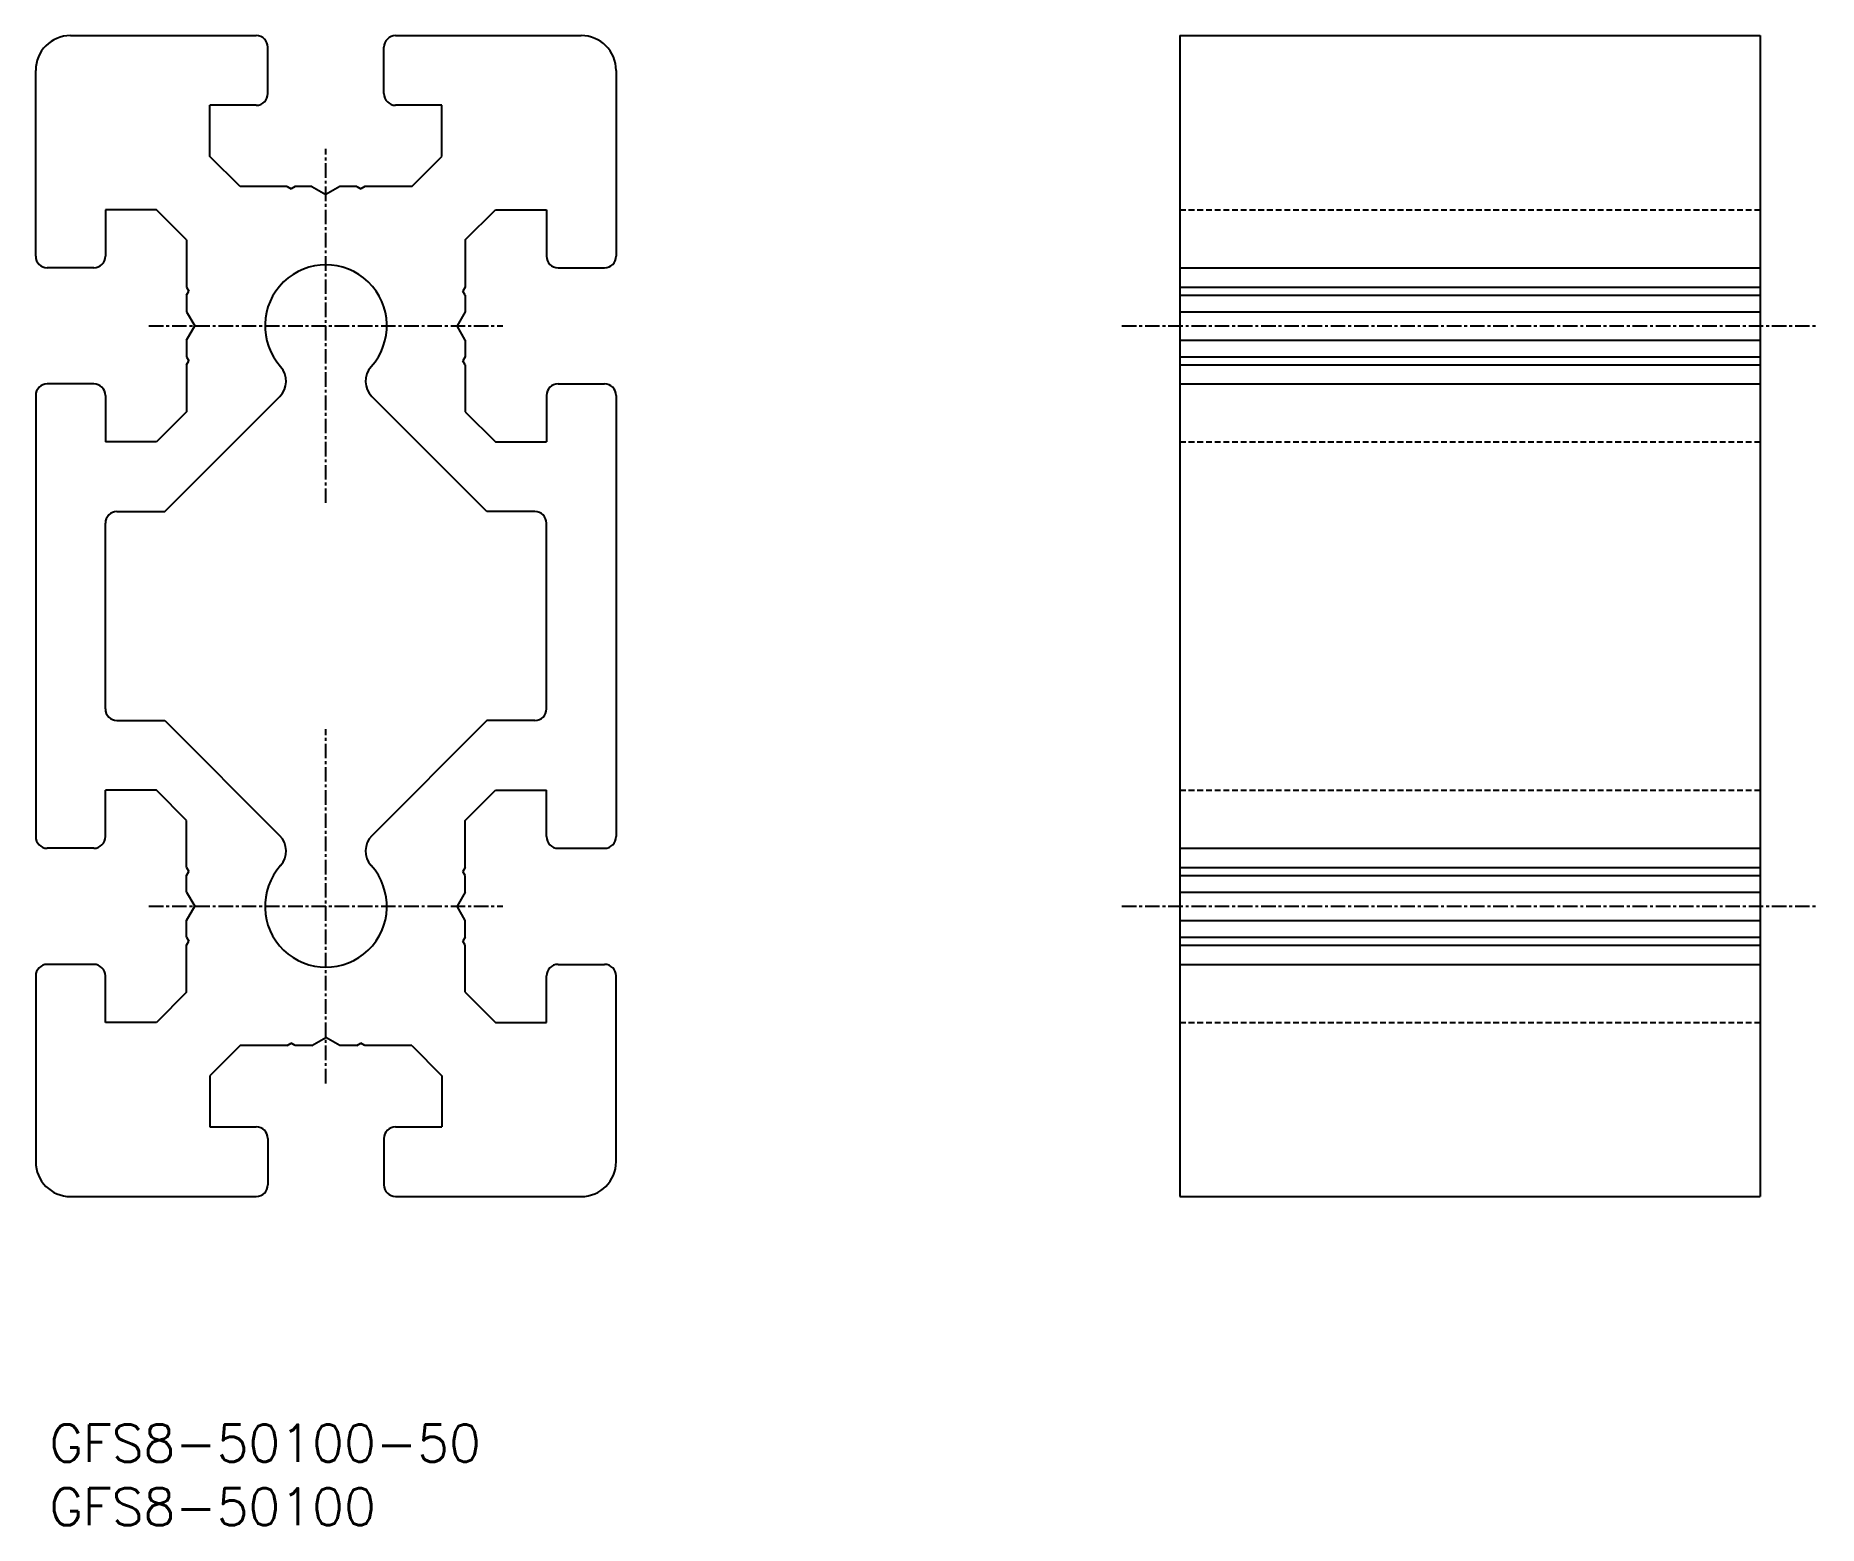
# Model space of a CAD drawing. Extents: x -1 to 152, y -5 to 123.
import ezdxf

# ---------------------------------------------------------------- set-up
doc = ezdxf.new("R2010")
doc.units = 0
doc.linetypes.add('CENTER', pattern=[2, 1.25, -0.25, 0.25, -0.25])
doc.linetypes.add('DASHED', pattern=[0.75, 0.5, -0.25])
doc.layers.get('0').update_dxf_attribs({"linetype": 'CONTINUOUS'})
doc.layers.add('CENTER', color=1, linetype='CENTER')
doc.styles.get("Standard").update_dxf_attribs({"font": 'txt.shx', "bigfont": 'extfont2.shx'})

msp = doc.modelspace()

# ---------------------------------------------------------------- linework, layer by layer
for p, q in [((1.81, 122.84), (17.81, 122.84)), ((18.81, 117.84), (18.81, 121.84)), ((28.81, 117.84), (28.81, 121.84)), ((29.81, 122.84), (45.81, 122.84)), ((97.38, 122.84), (147.38, 122.84)), ((97.38, 122.84), (97.38, 22.84)), ((147.38, 122.84), (147.38, 22.84)), ((-1.19, 103.84), (-1.19, 119.84)), ((48.81, 119.84), (48.81, 103.84)), ((13.81, 112.44), (13.81, 116.84)), ((17.81, 116.84), (13.81, 116.84)), ((33.81, 116.84), (29.81, 116.84)), ((33.81, 112.44), (33.81, 116.84)), ((16.41, 109.84), (13.81, 112.44)), ((31.21, 109.84), (33.81, 112.44)), ((20.46, 109.84), (16.41, 109.84)), ((20.46, 109.84), (20.81, 109.64)), ((21.15, 109.84), (20.81, 109.64)), ((22.59, 109.84), (21.15, 109.84)), ((22.59, 109.84), (23.81, 109.14)), ((25.02, 109.84), (23.81, 109.14)), ((26.46, 109.84), (25.02, 109.84)), ((26.46, 109.84), (26.81, 109.64)), ((27.15, 109.84), (26.81, 109.64)), ((31.21, 109.84), (27.15, 109.84)), ((9.21, 107.84), (4.81, 107.84)), ((4.81, 107.84), (4.81, 103.84)), ((11.81, 105.24), (9.21, 107.84)), ((35.81, 105.24), (38.41, 107.84)), ((38.41, 107.84), (42.81, 107.84)), ((42.81, 107.84), (42.81, 103.84)), ((11.81, 105.24), (11.81, 101.18)), ((35.81, 105.24), (35.81, 101.18)), ((3.81, 102.84), (-0.19, 102.84)), ((43.81, 102.84), (47.81, 102.84)), ((97.38, 102.84), (147.38, 102.84)), ((11.81, 101.18), (12.01, 100.84)), ((11.81, 100.49), (12.01, 100.84)), ((11.81, 100.49), (11.81, 99.05)), ((35.81, 101.18), (35.61, 100.84)), ((35.81, 100.49), (35.61, 100.84)), ((35.81, 100.49), (35.81, 99.05)), ((97.38, 101.18), (147.38, 101.18)), ((97.38, 100.49), (147.38, 100.49)), ((11.81, 99.05), (12.51, 97.84)), ((35.81, 99.05), (35.11, 97.84)), ((97.38, 99.05), (147.38, 99.05)), ((11.81, 96.62), (12.51, 97.84)), ((35.81, 96.62), (35.11, 97.84)), ((11.81, 96.62), (11.81, 95.18)), ((35.81, 96.62), (35.81, 95.18)), ((97.38, 96.62), (147.38, 96.62)), ((11.81, 95.18), (12.01, 94.84)), ((11.81, 94.49), (12.01, 94.84)), ((11.81, 94.49), (11.81, 90.44)), ((35.81, 95.18), (35.61, 94.84)), ((35.81, 94.49), (35.61, 94.84)), ((35.81, 94.49), (35.81, 90.44)), ((97.38, 95.18), (147.38, 95.18)), ((97.38, 94.49), (147.38, 94.49)), ((3.81, 92.84), (-0.19, 92.84)), ((43.81, 92.84), (47.81, 92.84)), ((97.38, 92.84), (147.38, 92.84)), ((-1.19, 91.84), (-1.19, 53.84)), ((4.81, 91.84), (4.81, 87.84)), ((9.93, 81.84), (19.84, 91.75)), ((37.68, 81.84), (27.77, 91.75)), ((42.81, 91.84), (42.81, 87.84)), ((48.81, 91.84), (48.81, 53.84)), ((11.81, 90.44), (9.21, 87.84)), ((35.81, 90.44), (38.41, 87.84)), ((9.21, 87.84), (4.81, 87.84)), ((38.41, 87.84), (42.81, 87.84)), ((5.81, 81.84), (9.93, 81.84)), ((41.81, 81.84), (37.68, 81.84)), ((4.81, 64.84), (4.81, 80.84)), ((42.81, 64.84), (42.81, 80.84)), ((5.81, 63.84), (9.93, 63.84)), ((9.93, 63.84), (19.84, 53.92)), ((37.68, 63.84), (27.77, 53.92)), ((41.81, 63.84), (37.68, 63.84)), ((9.21, 57.84), (4.81, 57.84)), ((4.81, 53.84), (4.81, 57.84)), ((11.81, 55.24), (9.21, 57.84)), ((35.81, 55.24), (38.41, 57.84)), ((38.41, 57.84), (42.81, 57.84)), ((42.81, 53.84), (42.81, 57.84)), ((11.81, 51.18), (11.81, 55.24)), ((35.81, 51.18), (35.81, 55.24)), ((3.81, 52.84), (-0.19, 52.84)), ((43.81, 52.84), (47.81, 52.84)), ((97.38, 52.84), (147.38, 52.84)), ((11.81, 51.18), (12.01, 50.84)), ((11.81, 50.49), (12.01, 50.84)), ((35.81, 51.18), (35.61, 50.84)), ((35.81, 50.49), (35.61, 50.84)), ((97.38, 51.18), (147.38, 51.18)), ((11.81, 49.05), (11.81, 50.49)), ((35.81, 49.05), (35.81, 50.49)), ((97.38, 50.49), (147.38, 50.49)), ((11.81, 49.05), (12.51, 47.84)), ((11.81, 46.62), (12.51, 47.84)), ((35.81, 49.05), (35.11, 47.84)), ((35.81, 46.62), (35.11, 47.84)), ((97.38, 49.05), (147.38, 49.05)), ((11.81, 45.18), (11.81, 46.62)), ((35.81, 45.18), (35.81, 46.62)), ((97.38, 46.62), (147.38, 46.62)), ((11.81, 45.18), (12.01, 44.84)), ((11.81, 44.49), (12.01, 44.84)), ((35.81, 45.18), (35.61, 44.84)), ((35.81, 44.49), (35.61, 44.84)), ((97.38, 45.18), (147.38, 45.18)), ((11.81, 40.44), (11.81, 44.49)), ((35.81, 40.44), (35.81, 44.49)), ((97.38, 44.49), (147.38, 44.49)), ((-1.19, 41.84), (-1.19, 25.84)), ((3.81, 42.84), (-0.19, 42.84)), ((4.81, 37.84), (4.81, 41.84)), ((42.81, 37.84), (42.81, 41.84)), ((43.81, 42.84), (47.81, 42.84)), ((48.81, 25.84), (48.81, 41.84)), ((97.38, 42.84), (147.38, 42.84)), ((11.81, 40.44), (9.21, 37.84)), ((35.81, 40.44), (38.41, 37.84)), ((9.21, 37.84), (4.81, 37.84)), ((38.41, 37.84), (42.81, 37.84)), ((16.41, 35.84), (13.81, 33.24)), ((20.46, 35.84), (16.41, 35.84)), ((20.46, 35.84), (20.81, 36.04)), ((21.15, 35.84), (20.81, 36.04)), ((22.59, 35.84), (21.15, 35.84)), ((22.59, 35.84), (23.81, 36.54)), ((25.02, 35.84), (23.81, 36.54)), ((26.46, 35.84), (25.02, 35.84)), ((26.46, 35.84), (26.81, 36.04)), ((27.15, 35.84), (26.81, 36.04)), ((31.21, 35.84), (27.15, 35.84)), ((31.21, 35.84), (33.81, 33.24)), ((13.81, 33.24), (13.81, 28.84)), ((33.81, 33.24), (33.81, 28.84)), ((13.81, 28.84), (17.81, 28.84)), ((18.81, 27.84), (18.81, 23.84)), ((28.81, 27.84), (28.81, 23.84)), ((29.81, 28.84), (33.81, 28.84)), ((1.81, 22.84), (17.81, 22.84)), ((29.81, 22.84), (45.81, 22.84)), ((97.38, 22.84), (147.38, 22.84))]:
    msp.add_line(p, q)
at = {"color": 3, "linetype": 'DASHED'}
for p, q in [((97.38, 107.84), (147.38, 107.84)), ((97.38, 87.84), (147.38, 87.84)), ((97.38, 57.84), (147.38, 57.84)), ((97.38, 37.84), (147.38, 37.84))]:
    msp.add_line(p, q, dxfattribs=at)
for centre, radius, start, end in [((1.81, 119.84), 3, 90, 180), ((17.81, 121.84), 1, 0, 90), ((29.81, 121.84), 1, 90, 180), ((45.81, 119.84), 3, 0, 90), ((17.81, 117.84), 1, 270, 0), ((29.81, 117.84), 1, 180, 270), ((-0.19, 103.84), 1, 180, 270), ((3.81, 103.84), 1, 270, 0), ((23.81, 97.84), 5.25, 317.9904, 222.0096), ((43.81, 103.84), 1, 180, 270), ((47.81, 103.84), 1, 270, 0), ((18.51, 93.07), 1.87, 315, 42.0096), ((29.1, 93.07), 1.87, 137.9904, 225), ((-0.19, 91.84), 1, 90, 180), ((3.81, 91.84), 1, 0, 90), ((43.81, 91.84), 1, 90, 180), ((47.81, 91.84), 1, 0, 90), ((5.81, 80.84), 1, 90, 180), ((41.81, 80.84), 1, 0, 90), ((5.81, 64.84), 1, 180, 270), ((41.81, 64.84), 1, 270, 0), ((-0.19, 53.84), 1, 180, 270), ((3.81, 53.84), 1, 270, 0), ((18.51, 52.6), 1.87, 317.9904, 45), ((29.1, 52.6), 1.87, 135, 222.0096), ((43.81, 53.84), 1, 180, 270), ((47.81, 53.84), 1, 270, 0), ((23.81, 47.84), 5.25, 137.9904, 42.0096), ((-0.19, 41.84), 1, 90, 180), ((3.81, 41.84), 1, 0, 90), ((43.81, 41.84), 1, 90, 180), ((47.81, 41.84), 1, 0, 90), ((17.81, 27.84), 1, 0, 90), ((29.81, 27.84), 1, 90, 180), ((1.81, 25.84), 3, 180, 270), ((45.81, 25.84), 3, 270, 0), ((17.81, 23.84), 1, 270, 0), ((29.81, 23.84), 1, 180, 270)]:
    msp.add_arc(centre, radius, start, end)
at = {"layer": 'CENTER', "color": 1, "linetype": 'CENTER'}
for p, q in [((23.81, 82.59), (23.81, 113.09)), ((8.56, 97.84), (39.06, 97.84)), ((92.38, 97.84), (152.38, 97.84)), ((23.81, 32.59), (23.81, 63.09)), ((8.56, 47.84), (39.06, 47.84)), ((92.38, 47.84), (152.38, 47.84))]:
    msp.add_line(p, q, dxfattribs=at)

# ---------------------------------------------------------------- texts
at = {"color": 7, "linetype": 'CONTINUOUS'}
for s, p in [('GFS8-50100-50', (0, 0)), ('GFS8-50100', (0, -5.48))]:
    msp.add_text(s, height=3.2, dxfattribs=at).set_placement(p)

doc.saveas('drawing.dxf')
